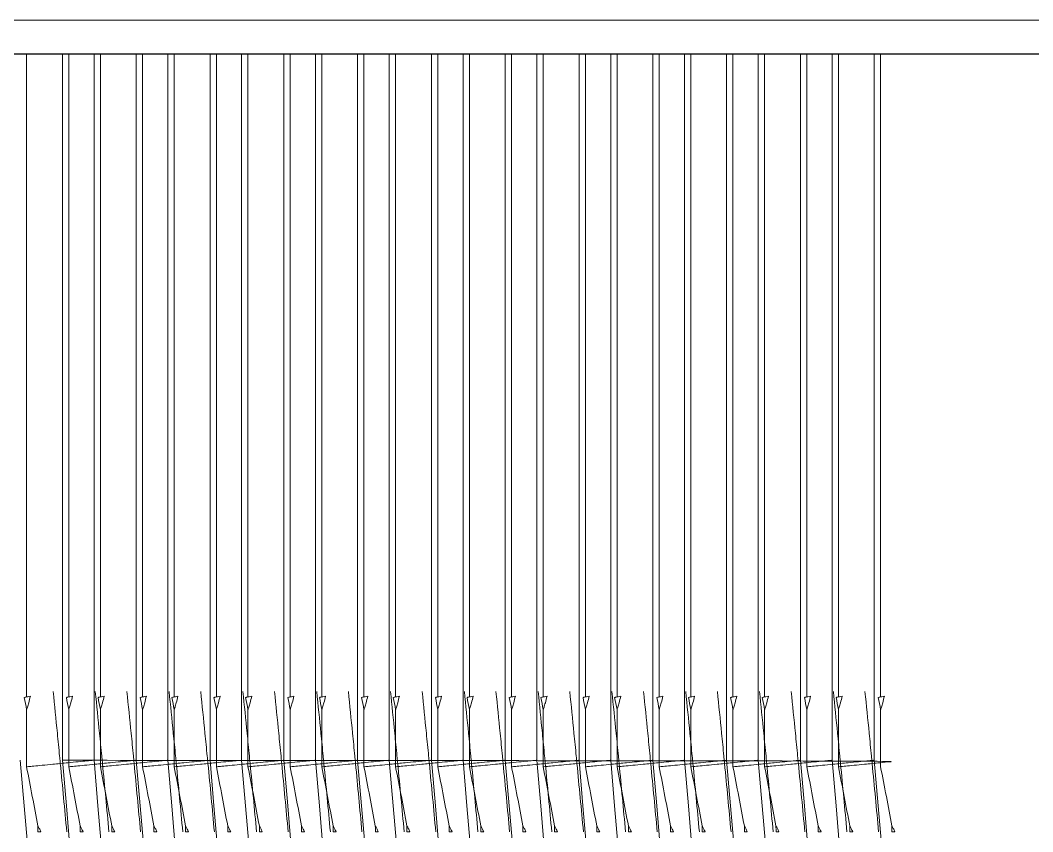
# Model space of a CAD drawing. Header units: millimetres. Extents: x 18217 to 37054, y 415 to 7180.
# Drawn here: x 30288.2 to 30528.3, y 6660.2 to 6852.7 of the extents above; entities that cross this region are included whole.
import ezdxf

# ---------------------------------------------------------------- set-up
doc = ezdxf.new("R2010")
doc.units = ezdxf.units.MM

msp = doc.modelspace()

# ---------------------------------------------------------------- linework, layer by layer
at = {"linetype": 'ByBlock', "lineweight": 9}
for p, q in [((28943.22, 6852.68), (30615.22, 6852.68)), ((29019.22, 6844.68), (30539.22, 6844.68)), ((30289.72, 6692.21), (30289.72, 6844.68)), ((30298.22, 6677.21), (30298.22, 6844.68)), ((30299.72, 6692.21), (30299.72, 6844.68)), ((30305.72, 6677.21), (30305.72, 6844.68)), ((30307.22, 6692.21), (30307.22, 6844.68)), ((30315.72, 6677.21), (30315.72, 6844.68)), ((30317.22, 6692.21), (30317.22, 6844.68)), ((30323.22, 6677.21), (30323.22, 6844.68)), ((30324.72, 6692.21), (30324.72, 6844.68)), ((30333.22, 6677.21), (30333.22, 6844.68)), ((30334.72, 6692.21), (30334.72, 6844.68)), ((30340.72, 6677.21), (30340.72, 6844.68)), ((30342.22, 6692.21), (30342.22, 6844.68)), ((30350.72, 6677.21), (30350.72, 6844.68)), ((30352.22, 6692.21), (30352.22, 6844.68)), ((30358.22, 6677.21), (30358.22, 6844.68)), ((30359.72, 6692.21), (30359.72, 6844.68)), ((30368.22, 6677.21), (30368.22, 6844.68)), ((30369.72, 6692.21), (30369.72, 6844.68)), ((30375.72, 6677.21), (30375.72, 6844.68)), ((30377.22, 6692.21), (30377.22, 6844.68)), ((30385.72, 6677.21), (30385.72, 6844.68)), ((30387.22, 6692.21), (30387.22, 6844.68)), ((30393.22, 6677.21), (30393.22, 6844.68)), ((30394.72, 6692.21), (30394.72, 6844.68)), ((30403.22, 6677.21), (30403.22, 6844.68)), ((30404.72, 6692.21), (30404.72, 6844.68)), ((30410.72, 6677.21), (30410.72, 6844.68)), ((30412.22, 6692.21), (30412.22, 6844.68)), ((30420.72, 6677.21), (30420.72, 6844.68)), ((30422.22, 6692.21), (30422.22, 6844.68)), ((30428.22, 6677.21), (30428.22, 6844.68)), ((30429.72, 6692.21), (30429.72, 6844.68)), ((30438.22, 6677.21), (30438.22, 6844.68)), ((30439.72, 6692.21), (30439.72, 6844.68)), ((30445.72, 6677.21), (30445.72, 6844.68)), ((30447.22, 6692.21), (30447.22, 6844.68)), ((30455.72, 6677.21), (30455.72, 6844.68)), ((30457.22, 6692.21), (30457.22, 6844.68)), ((30463.22, 6677.21), (30463.22, 6844.68)), ((30464.72, 6692.21), (30464.72, 6844.68)), ((30473.22, 6677.21), (30473.22, 6844.68)), ((30474.72, 6692.21), (30474.72, 6844.68)), ((30480.72, 6677.21), (30480.72, 6844.68)), ((30482.22, 6692.21), (30482.22, 6844.68)), ((30490.72, 6677.21), (30490.72, 6844.68)), ((30492.22, 6692.21), (30492.22, 6844.68)), ((30289.72, 6675.66), (30289.72, 6689.25)), ((30299.72, 6675.66), (30299.72, 6689.25)), ((30307.22, 6675.66), (30307.22, 6689.25)), ((30317.22, 6675.66), (30317.22, 6689.25)), ((30324.72, 6675.66), (30324.72, 6689.25)), ((30334.72, 6675.66), (30334.72, 6689.25)), ((30342.22, 6675.66), (30342.22, 6689.25)), ((30352.22, 6675.66), (30352.22, 6689.25)), ((30359.72, 6675.66), (30359.72, 6689.25)), ((30369.72, 6675.66), (30369.72, 6689.25)), ((30377.22, 6675.66), (30377.22, 6689.25)), ((30387.22, 6675.66), (30387.22, 6689.25)), ((30394.72, 6675.66), (30394.72, 6689.25)), ((30404.72, 6675.66), (30404.72, 6689.25)), ((30412.22, 6675.66), (30412.22, 6689.25)), ((30422.22, 6675.66), (30422.22, 6689.25)), ((30429.72, 6675.66), (30429.72, 6689.25)), ((30439.72, 6675.66), (30439.72, 6689.25)), ((30447.22, 6675.66), (30447.22, 6689.25)), ((30457.22, 6675.66), (30457.22, 6689.25)), ((30464.72, 6675.66), (30464.72, 6689.25)), ((30474.72, 6675.66), (30474.72, 6689.25)), ((30482.22, 6675.66), (30482.22, 6689.25)), ((30492.22, 6675.66), (30492.22, 6689.25)), ((30293.12, 6660.25), (30292.42, 6660.25)), ((30303.12, 6660.25), (30302.42, 6660.25)), ((30310.62, 6660.25), (30309.92, 6660.25)), ((30320.62, 6660.25), (30319.92, 6660.25)), ((30328.12, 6660.25), (30327.42, 6660.25)), ((30338.12, 6660.25), (30337.42, 6660.25)), ((30345.62, 6660.25), (30344.92, 6660.25)), ((30355.62, 6660.25), (30354.92, 6660.25)), ((30363.12, 6660.25), (30362.42, 6660.25)), ((30373.12, 6660.25), (30372.42, 6660.25)), ((30380.62, 6660.25), (30379.92, 6660.25)), ((30390.62, 6660.25), (30389.92, 6660.25)), ((30398.12, 6660.25), (30397.42, 6660.25)), ((30408.12, 6660.25), (30407.42, 6660.25)), ((30415.62, 6660.25), (30414.92, 6660.25)), ((30425.62, 6660.25), (30424.92, 6660.25)), ((30433.12, 6660.25), (30432.42, 6660.25)), ((30443.12, 6660.25), (30442.42, 6660.25)), ((30450.62, 6660.25), (30449.92, 6660.25)), ((30460.62, 6660.25), (30459.92, 6660.25)), ((30468.12, 6660.25), (30467.42, 6660.25)), ((30478.12, 6660.25), (30477.42, 6660.25)), ((30485.62, 6660.25), (30484.92, 6660.25)), ((30495.62, 6660.25), (30494.92, 6660.25))]:
    msp.add_line(p, q, dxfattribs=at)
msp.add_line((29019.22, 6844.68), (30539.22, 6844.68))
at = {"linetype": 'ByBlock', "lineweight": 9, "flags": 128}
for points in [[(30290.62, 6692.4), (30290.29, 6692.33), (30290, 6692.27), (30289.75, 6692.22), (30289.54, 6692.17), (30289.37, 6692.14), (30289.25, 6692.11), (30289.18, 6692.1), (30289.16, 6692.09)], [(30300.62, 6692.4), (30300.29, 6692.33), (30300, 6692.27), (30299.75, 6692.22), (30299.54, 6692.17), (30299.37, 6692.14), (30299.25, 6692.11), (30299.18, 6692.1), (30299.16, 6692.09)], [(30308.12, 6692.4), (30307.79, 6692.33), (30307.5, 6692.27), (30307.25, 6692.22), (30307.04, 6692.17), (30306.87, 6692.14), (30306.75, 6692.11), (30306.68, 6692.1), (30306.66, 6692.09)], [(30318.12, 6692.4), (30317.79, 6692.33), (30317.5, 6692.27), (30317.25, 6692.22), (30317.04, 6692.17), (30316.87, 6692.14), (30316.75, 6692.11), (30316.68, 6692.1), (30316.66, 6692.09)], [(30325.62, 6692.4), (30325.29, 6692.33), (30325, 6692.27), (30324.75, 6692.22), (30324.54, 6692.17), (30324.37, 6692.14), (30324.25, 6692.11), (30324.18, 6692.1), (30324.16, 6692.09)], [(30335.62, 6692.4), (30335.29, 6692.33), (30335, 6692.27), (30334.75, 6692.22), (30334.54, 6692.17), (30334.37, 6692.14), (30334.25, 6692.11), (30334.18, 6692.1), (30334.16, 6692.09)], [(30343.12, 6692.4), (30342.79, 6692.33), (30342.5, 6692.27), (30342.25, 6692.22), (30342.04, 6692.17), (30341.87, 6692.14), (30341.75, 6692.11), (30341.68, 6692.1), (30341.66, 6692.09)], [(30353.12, 6692.4), (30352.79, 6692.33), (30352.5, 6692.27), (30352.25, 6692.22), (30352.04, 6692.17), (30351.87, 6692.14), (30351.75, 6692.11), (30351.68, 6692.1), (30351.66, 6692.09)], [(30360.62, 6692.4), (30360.29, 6692.33), (30360, 6692.27), (30359.75, 6692.22), (30359.54, 6692.17), (30359.37, 6692.14), (30359.25, 6692.11), (30359.18, 6692.1), (30359.16, 6692.09)], [(30370.62, 6692.4), (30370.29, 6692.33), (30370, 6692.27), (30369.75, 6692.22), (30369.54, 6692.17), (30369.37, 6692.14), (30369.25, 6692.11), (30369.18, 6692.1), (30369.16, 6692.09)], [(30378.12, 6692.4), (30377.79, 6692.33), (30377.5, 6692.27), (30377.25, 6692.22), (30377.04, 6692.17), (30376.87, 6692.14), (30376.75, 6692.11), (30376.68, 6692.1), (30376.66, 6692.09)], [(30388.12, 6692.4), (30387.79, 6692.33), (30387.5, 6692.27), (30387.25, 6692.22), (30387.04, 6692.17), (30386.87, 6692.14), (30386.75, 6692.11), (30386.68, 6692.1), (30386.66, 6692.09)], [(30395.62, 6692.4), (30395.29, 6692.33), (30395, 6692.27), (30394.75, 6692.22), (30394.54, 6692.17), (30394.37, 6692.14), (30394.25, 6692.11), (30394.18, 6692.1), (30394.16, 6692.09)], [(30405.62, 6692.4), (30405.29, 6692.33), (30405, 6692.27), (30404.75, 6692.22), (30404.54, 6692.17), (30404.37, 6692.14), (30404.25, 6692.11), (30404.18, 6692.1), (30404.16, 6692.09)], [(30413.12, 6692.4), (30412.79, 6692.33), (30412.5, 6692.27), (30412.25, 6692.22), (30412.04, 6692.17), (30411.87, 6692.14), (30411.75, 6692.11), (30411.68, 6692.1), (30411.66, 6692.09)], [(30423.12, 6692.4), (30422.79, 6692.33), (30422.5, 6692.27), (30422.25, 6692.22), (30422.04, 6692.17), (30421.87, 6692.14), (30421.75, 6692.11), (30421.68, 6692.1), (30421.66, 6692.09)], [(30430.62, 6692.4), (30430.29, 6692.33), (30430, 6692.27), (30429.75, 6692.22), (30429.54, 6692.17), (30429.37, 6692.14), (30429.25, 6692.11), (30429.18, 6692.1), (30429.16, 6692.09)], [(30440.62, 6692.4), (30440.29, 6692.33), (30440, 6692.27), (30439.75, 6692.22), (30439.54, 6692.17), (30439.37, 6692.14), (30439.25, 6692.11), (30439.18, 6692.1), (30439.16, 6692.09)], [(30448.12, 6692.4), (30447.79, 6692.33), (30447.5, 6692.27), (30447.25, 6692.22), (30447.04, 6692.17), (30446.87, 6692.14), (30446.75, 6692.11), (30446.68, 6692.1), (30446.66, 6692.09)], [(30458.12, 6692.4), (30457.79, 6692.33), (30457.5, 6692.27), (30457.25, 6692.22), (30457.04, 6692.17), (30456.87, 6692.14), (30456.75, 6692.11), (30456.68, 6692.1), (30456.66, 6692.09)], [(30465.62, 6692.4), (30465.29, 6692.33), (30465, 6692.27), (30464.75, 6692.22), (30464.54, 6692.17), (30464.37, 6692.14), (30464.25, 6692.11), (30464.18, 6692.1), (30464.16, 6692.09)], [(30475.62, 6692.4), (30475.29, 6692.33), (30475, 6692.27), (30474.75, 6692.22), (30474.54, 6692.17), (30474.37, 6692.14), (30474.25, 6692.11), (30474.18, 6692.1), (30474.16, 6692.09)], [(30483.12, 6692.4), (30482.79, 6692.33), (30482.5, 6692.27), (30482.25, 6692.22), (30482.04, 6692.17), (30481.87, 6692.14), (30481.75, 6692.11), (30481.68, 6692.1), (30481.66, 6692.09)], [(30493.12, 6692.4), (30492.79, 6692.33), (30492.5, 6692.27), (30492.25, 6692.22), (30492.04, 6692.17), (30491.87, 6692.14), (30491.75, 6692.11), (30491.68, 6692.1), (30491.66, 6692.09)]]:
    msp.add_lwpolyline(points, dxfattribs=at)
at = {"linetype": 'ByBlock', "lineweight": 9}
for centre, radius, start, end in [((30135.31, 6660.25), 157.11, 10.6376, 11.6955), ((30145.31, 6660.25), 157.11, 10.6376, 11.6955), ((30152.81, 6660.25), 157.11, 10.6376, 11.6955), ((30162.81, 6660.25), 157.11, 10.6376, 11.6955), ((30170.31, 6660.25), 157.11, 10.6376, 11.6955), ((30180.31, 6660.25), 157.11, 10.6376, 11.6955), ((30187.81, 6660.25), 157.11, 10.6376, 11.6955), ((30197.81, 6660.25), 157.11, 10.6376, 11.6955), ((30205.31, 6660.25), 157.11, 10.6376, 11.6955), ((30215.31, 6660.25), 157.11, 10.6376, 11.6955), ((30222.81, 6660.25), 157.11, 10.6376, 11.6955), ((30232.81, 6660.25), 157.11, 10.6376, 11.6955), ((30240.31, 6660.25), 157.11, 10.6376, 11.6955), ((30250.31, 6660.25), 157.11, 10.6376, 11.6955), ((30257.81, 6660.25), 157.11, 10.6376, 11.6955), ((30267.81, 6660.25), 157.11, 10.6376, 11.6955), ((30275.31, 6660.25), 157.11, 10.6376, 11.6955), ((30285.31, 6660.25), 157.11, 10.6376, 11.6955), ((30292.81, 6660.25), 157.11, 10.6376, 11.6955), ((30302.81, 6660.25), 157.11, 10.6376, 11.6955), ((30310.31, 6660.25), 157.11, 10.6376, 11.6955), ((30320.31, 6660.25), 157.11, 10.6376, 11.6955), ((30327.81, 6660.25), 157.11, 10.6376, 11.6955), ((30337.81, 6660.25), 157.11, 10.6376, 11.6955), ((22276.89, 5984.01), 8023.83, 355.043868, 4.956132), ((22294.39, 5984.01), 8023.83, 355.043868, 4.956132), ((22304.39, 5984.01), 8023.83, 355.043868, 4.956132), ((22311.89, 5984.01), 8023.83, 355.043868, 4.956132), ((22321.89, 5984.01), 8023.83, 355.043868, 4.956132), ((22329.39, 5984.01), 8023.83, 355.043868, 4.956132), ((22339.39, 5984.01), 8023.83, 355.043868, 4.956132), ((22346.89, 5984.01), 8023.83, 355.043868, 4.956132), ((22356.89, 5984.01), 8023.83, 355.043868, 4.956132), ((22364.39, 5984.01), 8023.83, 355.043868, 4.956132), ((22374.39, 5984.01), 8023.83, 355.043868, 4.956132), ((22381.89, 5984.01), 8023.83, 355.043868, 4.956132), ((22391.89, 5984.01), 8023.83, 355.043868, 4.956132), ((22399.39, 5984.01), 8023.83, 355.043868, 4.956132), ((22409.39, 5984.01), 8023.83, 355.043868, 4.956132), ((22416.89, 5984.01), 8023.83, 355.043868, 4.956132), ((22426.89, 5984.01), 8023.83, 355.043868, 4.956132), ((22434.39, 5984.01), 8023.83, 355.043868, 4.956132), ((22444.39, 5984.01), 8023.83, 355.043868, 4.956132), ((22451.89, 5984.01), 8023.83, 355.043868, 4.956132), ((22461.89, 5984.01), 8023.83, 355.043868, 4.956132), ((22469.39, 5984.01), 8023.83, 355.043868, 4.956132), ((22479.39, 5984.01), 8023.83, 355.043868, 4.956132), ((22486.89, 5984.01), 8023.83, 355.043868, 4.956132), ((22496.89, 5984.01), 8023.83, 355.043868, 4.956132), ((28720.31, 6367.33), 1599.41, 10.60245, 11.11475), ((28730.31, 6367.33), 1599.41, 10.60245, 11.11475), ((28737.81, 6367.33), 1599.41, 10.60245, 11.11475), ((28747.81, 6367.33), 1599.41, 10.60245, 11.11475), ((28755.31, 6367.33), 1599.41, 10.60245, 11.11475), ((28765.31, 6367.33), 1599.41, 10.60245, 11.11475), ((28772.81, 6367.33), 1599.41, 10.60245, 11.11475), ((28782.81, 6367.33), 1599.41, 10.60245, 11.11475), ((28790.31, 6367.33), 1599.41, 10.60245, 11.11475), ((28800.31, 6367.33), 1599.41, 10.60245, 11.11475), ((28807.81, 6367.33), 1599.41, 10.60245, 11.11475), ((28817.81, 6367.33), 1599.41, 10.60245, 11.11475), ((28825.31, 6367.33), 1599.41, 10.60245, 11.11475), ((28835.31, 6367.33), 1599.41, 10.60245, 11.11475), ((28842.81, 6367.33), 1599.41, 10.60245, 11.11475), ((28852.81, 6367.33), 1599.41, 10.60245, 11.11475), ((28860.31, 6367.33), 1599.41, 10.60245, 11.11475), ((28870.31, 6367.33), 1599.41, 10.60245, 11.11475), ((28877.81, 6367.33), 1599.41, 10.60245, 11.11475), ((28887.81, 6367.33), 1599.41, 10.60245, 11.11475), ((28895.31, 6367.33), 1599.41, 10.60245, 11.11475), ((28905.31, 6367.33), 1599.41, 10.60245, 11.11475), ((28912.81, 6367.33), 1599.41, 10.60245, 11.11475), ((28922.81, 6367.33), 1599.41, 10.60245, 11.11475), ((30135.31, 6660.25), 157.11, 0, 0.4975), ((30145.31, 6660.25), 157.11, 0, 0.4975), ((30152.81, 6660.25), 157.11, 0, 0.4975), ((30162.81, 6660.25), 157.11, 0, 0.4975), ((30170.31, 6660.25), 157.11, 0, 0.4975), ((30180.31, 6660.25), 157.11, 0, 0.4975), ((30187.81, 6660.25), 157.11, 0, 0.4975), ((30197.81, 6660.25), 157.11, 0, 0.4975), ((30205.31, 6660.25), 157.11, 0, 0.4975), ((30215.31, 6660.25), 157.11, 0, 0.4975), ((30222.81, 6660.25), 157.11, 0, 0.4975), ((30232.81, 6660.25), 157.11, 0, 0.4975), ((30240.31, 6660.25), 157.11, 0, 0.4975), ((30250.31, 6660.25), 157.11, 0, 0.4975), ((30257.81, 6660.25), 157.11, 0, 0.4975), ((30267.81, 6660.25), 157.11, 0, 0.4975), ((30275.31, 6660.25), 157.11, 0, 0.4975), ((30285.31, 6660.25), 157.11, 0, 0.4975), ((30292.81, 6660.25), 157.11, 0, 0.4975), ((30302.81, 6660.25), 157.11, 0, 0.4975), ((30310.31, 6660.25), 157.11, 0, 0.4975), ((30320.31, 6660.25), 157.11, 0, 0.4975), ((30327.81, 6660.25), 157.11, 0, 0.4975), ((30337.81, 6660.25), 157.11, 0, 0.4975)]:
    msp.add_arc(centre, radius, start, end, dxfattribs=at)
for points, knots in [([(30297.72, 6676.43), (30297.72, 6676.45), (30297.71, 6676.57), (30297.65, 6677.15), (30297.42, 6679.54), (30296.87, 6685.1), (30296.35, 6690.22), (30296.02, 6693.51)], [0, 0, 0, 0, 0.002372, 0.022291, 0.101955, 0.420619, 1, 1, 1, 1]), ([(30307.72, 6676.43), (30307.72, 6676.45), (30307.71, 6676.57), (30307.65, 6677.15), (30307.42, 6679.54), (30306.87, 6685.1), (30306.35, 6690.22), (30306.02, 6693.51)], [0, 0, 0, 0, 0.002372, 0.022291, 0.101955, 0.42062, 1, 1, 1, 1]), ([(30315.22, 6676.43), (30315.22, 6676.45), (30315.21, 6676.57), (30315.15, 6677.15), (30314.92, 6679.54), (30314.37, 6685.1), (30313.85, 6690.22), (30313.52, 6693.51)], [0, 0, 0, 0, 0.002372, 0.022291, 0.101955, 0.42062, 1, 1, 1, 1]), ([(30325.22, 6676.43), (30325.22, 6676.45), (30325.21, 6676.57), (30325.15, 6677.15), (30324.92, 6679.54), (30324.37, 6685.1), (30323.85, 6690.22), (30323.52, 6693.51)], [0, 0, 0, 0, 0.002372, 0.022291, 0.101955, 0.420619, 1, 1, 1, 1]), ([(30332.72, 6676.43), (30332.72, 6676.45), (30332.71, 6676.57), (30332.65, 6677.15), (30332.42, 6679.54), (30331.87, 6685.1), (30331.35, 6690.22), (30331.02, 6693.51)], [0, 0, 0, 0, 0.002372, 0.022291, 0.101955, 0.420619, 1, 1, 1, 1]), ([(30342.72, 6676.43), (30342.72, 6676.45), (30342.71, 6676.57), (30342.65, 6677.15), (30342.42, 6679.54), (30341.87, 6685.1), (30341.35, 6690.22), (30341.02, 6693.51)], [0, 0, 0, 0, 0.002372, 0.022291, 0.101955, 0.420619, 1, 1, 1, 1]), ([(30350.22, 6676.43), (30350.22, 6676.45), (30350.21, 6676.57), (30350.15, 6677.15), (30349.92, 6679.54), (30349.37, 6685.1), (30348.85, 6690.22), (30348.52, 6693.51)], [0, 0, 0, 0, 0.002372, 0.022291, 0.101955, 0.42062, 1, 1, 1, 1]), ([(30360.22, 6676.43), (30360.22, 6676.45), (30360.21, 6676.57), (30360.15, 6677.15), (30359.92, 6679.54), (30359.37, 6685.1), (30358.85, 6690.22), (30358.52, 6693.51)], [0, 0, 0, 0, 0.002372, 0.022292, 0.101955, 0.42062, 1, 1, 1, 1]), ([(30367.72, 6676.43), (30367.72, 6676.45), (30367.71, 6676.57), (30367.65, 6677.15), (30367.42, 6679.54), (30366.87, 6685.1), (30366.35, 6690.22), (30366.02, 6693.51)], [0, 0, 0, 0, 0.002372, 0.022292, 0.101955, 0.42062, 1, 1, 1, 1]), ([(30377.72, 6676.43), (30377.72, 6676.45), (30377.71, 6676.57), (30377.65, 6677.15), (30377.42, 6679.54), (30376.87, 6685.1), (30376.35, 6690.22), (30376.02, 6693.51)], [0, 0, 0, 0, 0.002372, 0.022291, 0.101955, 0.420619, 1, 1, 1, 1]), ([(30385.22, 6676.43), (30385.22, 6676.45), (30385.21, 6676.57), (30385.15, 6677.15), (30384.92, 6679.54), (30384.37, 6685.1), (30383.85, 6690.22), (30383.52, 6693.51)], [0, 0, 0, 0, 0.002372, 0.022291, 0.101955, 0.420619, 1, 1, 1, 1]), ([(30395.22, 6676.43), (30395.22, 6676.45), (30395.21, 6676.57), (30395.15, 6677.15), (30394.92, 6679.54), (30394.37, 6685.1), (30393.85, 6690.22), (30393.52, 6693.51)], [0, 0, 0, 0, 0.002372, 0.022291, 0.101955, 0.42062, 1, 1, 1, 1]), ([(30402.72, 6676.43), (30402.72, 6676.45), (30402.71, 6676.57), (30402.65, 6677.15), (30402.42, 6679.54), (30401.87, 6685.1), (30401.35, 6690.22), (30401.02, 6693.51)], [0, 0, 0, 0, 0.002372, 0.022291, 0.101955, 0.42062, 1, 1, 1, 1]), ([(30412.72, 6676.43), (30412.72, 6676.45), (30412.71, 6676.57), (30412.65, 6677.15), (30412.42, 6679.54), (30411.87, 6685.1), (30411.35, 6690.22), (30411.02, 6693.51)], [0, 0, 0, 0, 0.002372, 0.022292, 0.101955, 0.42062, 1, 1, 1, 1]), ([(30420.22, 6676.43), (30420.22, 6676.45), (30420.21, 6676.57), (30420.15, 6677.15), (30419.92, 6679.54), (30419.37, 6685.1), (30418.85, 6690.22), (30418.52, 6693.51)], [0, 0, 0, 0, 0.002372, 0.022292, 0.101955, 0.42062, 1, 1, 1, 1]), ([(30430.22, 6676.43), (30430.22, 6676.45), (30430.21, 6676.57), (30430.15, 6677.15), (30429.92, 6679.54), (30429.37, 6685.1), (30428.85, 6690.22), (30428.52, 6693.51)], [0, 0, 0, 0, 0.002372, 0.022291, 0.101955, 0.420619, 1, 1, 1, 1]), ([(30437.72, 6676.43), (30437.72, 6676.45), (30437.71, 6676.57), (30437.65, 6677.15), (30437.42, 6679.54), (30436.87, 6685.1), (30436.35, 6690.22), (30436.02, 6693.51)], [0, 0, 0, 0, 0.002372, 0.022291, 0.101955, 0.420619, 1, 1, 1, 1]), ([(30447.72, 6676.43), (30447.72, 6676.45), (30447.71, 6676.57), (30447.65, 6677.15), (30447.42, 6679.54), (30446.87, 6685.1), (30446.35, 6690.22), (30446.02, 6693.51)], [0, 0, 0, 0, 0.002372, 0.022291, 0.101955, 0.42062, 1, 1, 1, 1]), ([(30455.22, 6676.43), (30455.22, 6676.45), (30455.21, 6676.57), (30455.15, 6677.15), (30454.92, 6679.54), (30454.37, 6685.1), (30453.85, 6690.22), (30453.52, 6693.51)], [0, 0, 0, 0, 0.002372, 0.022291, 0.101955, 0.42062, 1, 1, 1, 1]), ([(30465.22, 6676.43), (30465.22, 6676.45), (30465.21, 6676.57), (30465.15, 6677.15), (30464.92, 6679.54), (30464.37, 6685.1), (30463.85, 6690.22), (30463.52, 6693.51)], [0, 0, 0, 0, 0.002372, 0.022292, 0.101955, 0.42062, 1, 1, 1, 1]), ([(30472.72, 6676.43), (30472.72, 6676.45), (30472.71, 6676.57), (30472.65, 6677.15), (30472.42, 6679.54), (30471.87, 6685.1), (30471.35, 6690.22), (30471.02, 6693.51)], [0, 0, 0, 0, 0.002372, 0.022292, 0.101955, 0.42062, 1, 1, 1, 1]), ([(30482.72, 6676.43), (30482.72, 6676.45), (30482.71, 6676.57), (30482.65, 6677.15), (30482.42, 6679.54), (30481.87, 6685.1), (30481.35, 6690.22), (30481.02, 6693.51)], [0, 0, 0, 0, 0.002372, 0.022291, 0.101955, 0.420619, 1, 1, 1, 1]), ([(30490.22, 6676.43), (30490.22, 6676.45), (30490.21, 6676.57), (30490.15, 6677.15), (30489.92, 6679.54), (30489.37, 6685.1), (30488.85, 6690.22), (30488.52, 6693.51)], [0, 0, 0, 0, 0.002372, 0.022291, 0.101955, 0.420619, 1, 1, 1, 1]), ([(30289.72, 6689.25), (30289.73, 6689.28), (30289.75, 6689.34), (30289.94, 6689.89), (30290.25, 6690.89), (30290.49, 6691.86), (30290.62, 6692.4)], [0, 0, 0, 0, 0.179895, 0.359032, 0.649729, 1, 1, 1, 1]), ([(30299.72, 6689.25), (30299.73, 6689.28), (30299.75, 6689.34), (30299.94, 6689.89), (30300.25, 6690.89), (30300.49, 6691.86), (30300.62, 6692.4)], [0, 0, 0, 0, 0.179895, 0.359032, 0.649724, 1, 1, 1, 1]), ([(30307.22, 6689.25), (30307.23, 6689.28), (30307.25, 6689.34), (30307.44, 6689.89), (30307.75, 6690.89), (30307.99, 6691.86), (30308.12, 6692.4)], [0, 0, 0, 0, 0.179895, 0.359032, 0.649724, 1, 1, 1, 1]), ([(30317.22, 6689.25), (30317.23, 6689.28), (30317.25, 6689.34), (30317.44, 6689.89), (30317.75, 6690.89), (30317.99, 6691.86), (30318.12, 6692.4)], [0, 0, 0, 0, 0.179895, 0.359028, 0.649725, 1, 1, 1, 1]), ([(30324.72, 6689.25), (30324.73, 6689.28), (30324.75, 6689.34), (30324.94, 6689.89), (30325.25, 6690.89), (30325.49, 6691.86), (30325.62, 6692.4)], [0, 0, 0, 0, 0.179895, 0.359028, 0.649725, 1, 1, 1, 1]), ([(30334.72, 6689.25), (30334.73, 6689.28), (30334.75, 6689.34), (30334.94, 6689.89), (30335.25, 6690.89), (30335.49, 6691.86), (30335.62, 6692.4)], [0, 0, 0, 0, 0.179895, 0.359032, 0.649724, 1, 1, 1, 1]), ([(30342.22, 6689.25), (30342.23, 6689.28), (30342.25, 6689.34), (30342.44, 6689.89), (30342.75, 6690.89), (30342.99, 6691.86), (30343.12, 6692.4)], [0, 0, 0, 0, 0.179895, 0.359032, 0.649724, 1, 1, 1, 1]), ([(30352.22, 6689.25), (30352.23, 6689.28), (30352.25, 6689.34), (30352.44, 6689.89), (30352.75, 6690.89), (30352.99, 6691.86), (30353.12, 6692.4)], [0, 0, 0, 0, 0.179895, 0.359032, 0.649724, 1, 1, 1, 1]), ([(30359.72, 6689.25), (30359.73, 6689.28), (30359.75, 6689.34), (30359.94, 6689.89), (30360.25, 6690.89), (30360.49, 6691.86), (30360.62, 6692.4)], [0, 0, 0, 0, 0.179895, 0.359032, 0.649724, 1, 1, 1, 1]), ([(30369.72, 6689.25), (30369.73, 6689.28), (30369.75, 6689.34), (30369.94, 6689.89), (30370.25, 6690.89), (30370.49, 6691.86), (30370.62, 6692.4)], [0, 0, 0, 0, 0.179895, 0.359028, 0.649725, 1, 1, 1, 1]), ([(30377.22, 6689.25), (30377.23, 6689.28), (30377.25, 6689.34), (30377.44, 6689.89), (30377.75, 6690.89), (30377.99, 6691.86), (30378.12, 6692.4)], [0, 0, 0, 0, 0.179895, 0.359028, 0.649725, 1, 1, 1, 1]), ([(30387.22, 6689.25), (30387.23, 6689.28), (30387.25, 6689.34), (30387.44, 6689.89), (30387.75, 6690.89), (30387.99, 6691.86), (30388.12, 6692.4)], [0, 0, 0, 0, 0.179895, 0.359032, 0.649724, 1, 1, 1, 1]), ([(30394.72, 6689.25), (30394.73, 6689.28), (30394.75, 6689.34), (30394.94, 6689.89), (30395.25, 6690.89), (30395.49, 6691.86), (30395.62, 6692.4)], [0, 0, 0, 0, 0.179895, 0.359032, 0.649724, 1, 1, 1, 1]), ([(30404.72, 6689.25), (30404.73, 6689.28), (30404.75, 6689.34), (30404.94, 6689.89), (30405.25, 6690.89), (30405.49, 6691.86), (30405.62, 6692.4)], [0, 0, 0, 0, 0.179895, 0.359032, 0.649724, 1, 1, 1, 1]), ([(30412.22, 6689.25), (30412.23, 6689.28), (30412.25, 6689.34), (30412.44, 6689.89), (30412.75, 6690.89), (30412.99, 6691.86), (30413.12, 6692.4)], [0, 0, 0, 0, 0.179895, 0.359028, 0.649725, 1, 1, 1, 1]), ([(30422.22, 6689.25), (30422.23, 6689.28), (30422.25, 6689.34), (30422.44, 6689.89), (30422.75, 6690.89), (30422.99, 6691.86), (30423.12, 6692.4)], [0, 0, 0, 0, 0.179896, 0.359029, 0.649725, 1, 1, 1, 1]), ([(30429.72, 6689.25), (30429.73, 6689.28), (30429.75, 6689.34), (30429.94, 6689.89), (30430.25, 6690.89), (30430.49, 6691.86), (30430.62, 6692.4)], [0, 0, 0, 0, 0.179896, 0.359029, 0.649725, 1, 1, 1, 1]), ([(30439.72, 6689.25), (30439.73, 6689.28), (30439.75, 6689.34), (30439.94, 6689.89), (30440.25, 6690.89), (30440.49, 6691.86), (30440.62, 6692.4)], [0, 0, 0, 0, 0.179895, 0.359032, 0.649724, 1, 1, 1, 1]), ([(30447.22, 6689.25), (30447.23, 6689.28), (30447.25, 6689.34), (30447.44, 6689.89), (30447.75, 6690.89), (30447.99, 6691.86), (30448.12, 6692.4)], [0, 0, 0, 0, 0.179895, 0.359032, 0.649724, 1, 1, 1, 1]), ([(30457.22, 6689.25), (30457.23, 6689.28), (30457.25, 6689.34), (30457.44, 6689.89), (30457.75, 6690.89), (30457.99, 6691.86), (30458.12, 6692.4)], [0, 0, 0, 0, 0.179895, 0.359028, 0.649725, 1, 1, 1, 1]), ([(30464.72, 6689.25), (30464.73, 6689.28), (30464.75, 6689.34), (30464.94, 6689.89), (30465.25, 6690.89), (30465.49, 6691.86), (30465.62, 6692.4)], [0, 0, 0, 0, 0.179895, 0.359028, 0.649725, 1, 1, 1, 1]), ([(30474.72, 6689.25), (30474.73, 6689.28), (30474.75, 6689.34), (30474.94, 6689.89), (30475.25, 6690.89), (30475.49, 6691.86), (30475.62, 6692.4)], [0, 0, 0, 0, 0.179896, 0.359029, 0.649725, 1, 1, 1, 1]), ([(30482.22, 6689.25), (30482.23, 6689.28), (30482.25, 6689.34), (30482.44, 6689.89), (30482.75, 6690.89), (30482.99, 6691.86), (30483.12, 6692.4)], [0, 0, 0, 0, 0.179894, 0.35903, 0.649726, 1, 1, 1, 1]), ([(30492.22, 6689.25), (30492.23, 6689.28), (30492.25, 6689.34), (30492.44, 6689.89), (30492.75, 6690.89), (30492.99, 6691.86), (30493.12, 6692.4)], [0, 0, 0, 0, 0.179895, 0.359032, 0.649724, 1, 1, 1, 1]), ([(30305.72, 6677.21), (30305.63, 6677.2), (30305.46, 6677.18), (30304.09, 6677.05), (30302.07, 6676.85), (30299.83, 6676.64), (30298.33, 6676.49), (30297.73, 6676.43), (30297.72, 6676.43)], [0, 0, 0, 0, 0.213423, 0.42685, 0.640723, 0.856459, 0.996744, 1, 1, 1, 1]), ([(30298.22, 6677.21), (30298.13, 6677.2), (30297.96, 6677.18), (30496.59, 6677.05), (30494.57, 6676.85), (30492.33, 6676.64), (30490.83, 6676.49), (30490.23, 6676.43), (30490.22, 6676.43)], [0, 0, 0, 0, 0.213423, 0.42685, 0.640723, 0.856459, 0.996744, 1, 1, 1, 1]), ([(30315.72, 6677.21), (30315.63, 6677.2), (30315.46, 6677.18), (30314.09, 6677.05), (30312.07, 6676.85), (30309.83, 6676.64), (30308.33, 6676.49), (30307.73, 6676.43), (30307.72, 6676.43)], [0, 0, 0, 0, 0.213426, 0.426854, 0.640729, 0.856458, 0.996753, 1, 1, 1, 1]), ([(30323.22, 6677.21), (30323.13, 6677.2), (30322.96, 6677.18), (30321.59, 6677.05), (30319.57, 6676.85), (30317.33, 6676.64), (30315.83, 6676.49), (30315.23, 6676.43), (30315.22, 6676.43)], [0, 0, 0, 0, 0.213426, 0.426854, 0.640729, 0.856458, 0.996753, 1, 1, 1, 1]), ([(30333.22, 6677.21), (30333.13, 6677.2), (30332.96, 6677.18), (30331.59, 6677.05), (30329.57, 6676.85), (30327.33, 6676.64), (30325.83, 6676.49), (30325.23, 6676.43), (30325.22, 6676.43)], [0, 0, 0, 0, 0.213423, 0.426849, 0.640722, 0.856449, 0.996744, 1, 1, 1, 1]), ([(30340.72, 6677.21), (30340.63, 6677.2), (30340.46, 6677.18), (30339.09, 6677.05), (30337.07, 6676.85), (30334.83, 6676.64), (30333.33, 6676.49), (30332.73, 6676.43), (30332.72, 6676.43)], [0, 0, 0, 0, 0.213423, 0.42685, 0.640723, 0.856459, 0.996744, 1, 1, 1, 1]), ([(30350.72, 6677.21), (30350.63, 6677.2), (30350.46, 6677.18), (30349.09, 6677.05), (30347.07, 6676.85), (30344.83, 6676.64), (30343.33, 6676.49), (30342.73, 6676.43), (30342.72, 6676.43)], [0, 0, 0, 0, 0.213423, 0.42685, 0.640723, 0.856459, 0.996744, 1, 1, 1, 1]), ([(30358.22, 6677.21), (30358.13, 6677.2), (30357.96, 6677.18), (30356.59, 6677.05), (30354.57, 6676.85), (30352.33, 6676.64), (30350.83, 6676.49), (30350.23, 6676.43), (30350.22, 6676.43)], [0, 0, 0, 0, 0.213423, 0.42685, 0.640723, 0.856459, 0.996744, 1, 1, 1, 1]), ([(30368.22, 6677.21), (30368.13, 6677.2), (30367.96, 6677.18), (30366.59, 6677.05), (30364.57, 6676.85), (30362.33, 6676.64), (30360.83, 6676.49), (30360.23, 6676.43), (30360.22, 6676.43)], [0, 0, 0, 0, 0.213426, 0.426854, 0.640729, 0.856458, 0.996753, 1, 1, 1, 1]), ([(30375.72, 6677.21), (30375.63, 6677.2), (30375.46, 6677.18), (30374.09, 6677.05), (30372.07, 6676.85), (30369.83, 6676.64), (30368.33, 6676.49), (30367.73, 6676.43), (30367.72, 6676.43)], [0, 0, 0, 0, 0.213426, 0.426854, 0.640729, 0.856458, 0.996753, 1, 1, 1, 1]), ([(30385.72, 6677.21), (30385.63, 6677.2), (30385.46, 6677.18), (30384.09, 6677.05), (30382.07, 6676.85), (30379.83, 6676.64), (30378.33, 6676.49), (30377.73, 6676.43), (30377.72, 6676.43)], [0, 0, 0, 0, 0.213423, 0.42685, 0.640723, 0.856459, 0.996744, 1, 1, 1, 1]), ([(30393.22, 6677.21), (30393.13, 6677.2), (30392.96, 6677.18), (30391.59, 6677.05), (30389.57, 6676.85), (30387.33, 6676.64), (30385.83, 6676.49), (30385.23, 6676.43), (30385.22, 6676.43)], [0, 0, 0, 0, 0.213423, 0.42685, 0.640723, 0.856459, 0.996744, 1, 1, 1, 1]), ([(30403.22, 6677.21), (30403.13, 6677.2), (30402.96, 6677.18), (30401.59, 6677.05), (30399.57, 6676.85), (30397.33, 6676.64), (30395.83, 6676.49), (30395.23, 6676.43), (30395.22, 6676.43)], [0, 0, 0, 0, 0.213423, 0.42685, 0.640723, 0.856459, 0.996744, 1, 1, 1, 1]), ([(30410.72, 6677.21), (30410.63, 6677.2), (30410.46, 6677.18), (30409.09, 6677.05), (30407.07, 6676.85), (30404.83, 6676.64), (30403.33, 6676.49), (30402.73, 6676.43), (30402.72, 6676.43)], [0, 0, 0, 0, 0.213423, 0.42685, 0.640731, 0.856458, 0.996744, 1, 1, 1, 1]), ([(30420.72, 6677.21), (30420.63, 6677.2), (30420.46, 6677.18), (30419.09, 6677.05), (30417.07, 6676.85), (30414.83, 6676.64), (30413.33, 6676.49), (30412.73, 6676.43), (30412.72, 6676.43)], [0, 0, 0, 0, 0.213426, 0.426854, 0.640729, 0.856458, 0.996753, 1, 1, 1, 1]), ([(30428.22, 6677.21), (30428.13, 6677.2), (30427.96, 6677.18), (30426.59, 6677.05), (30424.57, 6676.85), (30422.33, 6676.64), (30420.83, 6676.49), (30420.23, 6676.43), (30420.22, 6676.43)], [0, 0, 0, 0, 0.213426, 0.426854, 0.640729, 0.856458, 0.996753, 1, 1, 1, 1]), ([(30438.22, 6677.21), (30438.13, 6677.2), (30437.96, 6677.18), (30436.59, 6677.05), (30434.57, 6676.85), (30432.33, 6676.64), (30430.83, 6676.49), (30430.23, 6676.43), (30430.22, 6676.43)], [0, 0, 0, 0, 0.213423, 0.42685, 0.640723, 0.856459, 0.996744, 1, 1, 1, 1]), ([(30445.72, 6677.21), (30445.63, 6677.2), (30445.46, 6677.18), (30444.09, 6677.05), (30442.07, 6676.85), (30439.83, 6676.64), (30438.33, 6676.49), (30437.73, 6676.43), (30437.72, 6676.43)], [0, 0, 0, 0, 0.213423, 0.42685, 0.640723, 0.856459, 0.996744, 1, 1, 1, 1]), ([(30455.72, 6677.21), (30455.63, 6677.2), (30455.46, 6677.18), (30454.09, 6677.05), (30452.07, 6676.85), (30449.83, 6676.64), (30448.33, 6676.49), (30447.73, 6676.43), (30447.72, 6676.43)], [0, 0, 0, 0, 0.213424, 0.426856, 0.64073, 0.856458, 0.996744, 1, 1, 1, 1]), ([(30463.22, 6677.21), (30463.13, 6677.2), (30462.96, 6677.18), (30461.59, 6677.05), (30459.57, 6676.85), (30457.33, 6676.64), (30455.83, 6676.49), (30455.23, 6676.43), (30455.22, 6676.43)], [0, 0, 0, 0, 0.213426, 0.426854, 0.640729, 0.856458, 0.996744, 1, 1, 1, 1]), ([(30473.22, 6677.21), (30473.13, 6677.2), (30472.96, 6677.18), (30471.59, 6677.05), (30469.57, 6676.85), (30467.33, 6676.64), (30465.83, 6676.49), (30465.23, 6676.43), (30465.22, 6676.43)], [0, 0, 0, 0, 0.213425, 0.426853, 0.640728, 0.856457, 0.996753, 1, 1, 1, 1]), ([(30480.72, 6677.21), (30480.63, 6677.2), (30480.46, 6677.18), (30479.09, 6677.05), (30477.07, 6676.85), (30474.83, 6676.64), (30473.33, 6676.49), (30472.73, 6676.43), (30472.72, 6676.43)], [0, 0, 0, 0, 0.213425, 0.426853, 0.640728, 0.856457, 0.996753, 1, 1, 1, 1]), ([(30490.72, 6677.21), (30490.63, 6677.2), (30490.46, 6677.18), (30489.09, 6677.05), (30487.07, 6676.85), (30484.83, 6676.64), (30483.33, 6676.49), (30482.73, 6676.43), (30482.72, 6676.43)], [0, 0, 0, 0, 0.213423, 0.42685, 0.640723, 0.856459, 0.996744, 1, 1, 1, 1]), ([(30289.72, 6675.66), (30289.81, 6675.66), (30289.98, 6675.68), (30291.35, 6675.81), (30293.37, 6676.01), (30295.61, 6676.23), (30297.11, 6676.37), (30297.71, 6676.43), (30297.72, 6676.43)], [0, 0, 0, 0, 0.213413, 0.42684, 0.640709, 0.856448, 0.996753, 1, 1, 1, 1]), ([(30297.72, 6676.43), (30297.72, 6676.42), (30298.24, 6671.02), (30298.75, 6665.63), (30299.25, 6660.25)], [0, 0, 0, 0, 0.002512, 1, 1, 1, 1]), ([(30299.72, 6675.66), (30299.81, 6675.66), (30299.98, 6675.68), (30301.35, 6675.81), (30303.37, 6676.01), (30305.61, 6676.23), (30307.11, 6676.37), (30307.71, 6676.43), (30307.72, 6676.43)], [0, 0, 0, 0, 0.2134121, 0.4268345, 0.6407094, 0.856439, 0.9967436, 1, 1, 1, 1]), ([(30307.22, 6675.66), (30307.31, 6675.66), (30307.48, 6675.68), (30308.85, 6675.81), (30310.87, 6676.01), (30313.11, 6676.23), (30314.61, 6676.37), (30315.21, 6676.43), (30315.22, 6676.43)], [0, 0, 0, 0, 0.2134121, 0.4268345, 0.6407094, 0.856439, 0.9967436, 1, 1, 1, 1]), ([(30307.72, 6676.43), (30307.72, 6676.42), (30308.24, 6671.02), (30308.75, 6665.63), (30309.25, 6660.25)], [0, 0, 0, 0, 0.002512, 1, 1, 1, 1]), ([(30315.22, 6676.43), (30315.22, 6676.42), (30315.74, 6671.02), (30316.25, 6665.63), (30316.75, 6660.25)], [0, 0, 0, 0, 0.002512, 1, 1, 1, 1]), ([(30317.22, 6675.66), (30317.31, 6675.66), (30317.48, 6675.68), (30318.85, 6675.81), (30320.87, 6676.01), (30323.11, 6676.23), (30324.61, 6676.37), (30325.21, 6676.43), (30325.22, 6676.43)], [0, 0, 0, 0, 0.2134138, 0.4268378, 0.6407074, 0.8564474, 0.996753, 1, 1, 1, 1]), ([(30324.72, 6675.66), (30324.81, 6675.66), (30324.98, 6675.68), (30326.35, 6675.81), (30328.37, 6676.01), (30330.61, 6676.23), (30332.11, 6676.37), (30332.71, 6676.43), (30332.72, 6676.43)], [0, 0, 0, 0, 0.2134138, 0.4268378, 0.6407074, 0.8564474, 0.996753, 1, 1, 1, 1]), ([(30325.22, 6676.43), (30325.22, 6676.42), (30325.76, 6671.03), (30326.25, 6665.63), (30326.75, 6660.25)], [0, 0, 0, 0, 0.002513, 1, 1, 1, 1]), ([(30332.72, 6676.43), (30332.72, 6676.42), (30333.26, 6671.03), (30333.75, 6665.63), (30334.25, 6660.25)], [0, 0, 0, 0, 0.002513, 1, 1, 1, 1]), ([(30334.72, 6675.66), (30334.81, 6675.66), (30334.98, 6675.68), (30336.35, 6675.81), (30338.37, 6676.01), (30340.61, 6676.23), (30342.11, 6676.37), (30342.71, 6676.43), (30342.72, 6676.43)], [0, 0, 0, 0, 0.213413, 0.42684, 0.640709, 0.856448, 0.996753, 1, 1, 1, 1]), ([(30342.22, 6675.66), (30342.31, 6675.66), (30342.48, 6675.68), (30343.85, 6675.81), (30345.87, 6676.01), (30348.11, 6676.23), (30349.61, 6676.37), (30350.21, 6676.43), (30350.22, 6676.43)], [0, 0, 0, 0, 0.213413, 0.42684, 0.640709, 0.856448, 0.996744, 1, 1, 1, 1]), ([(30342.72, 6676.43), (30342.72, 6676.42), (30343.24, 6671.02), (30343.75, 6665.63), (30344.25, 6660.25)], [0, 0, 0, 0, 0.002512, 1, 1, 1, 1]), ([(30350.22, 6676.43), (30350.22, 6676.42), (30350.74, 6671.02), (30351.25, 6665.63), (30351.75, 6660.25)], [0, 0, 0, 0, 0.002512, 1, 1, 1, 1]), ([(30352.22, 6675.66), (30352.31, 6675.66), (30352.48, 6675.68), (30353.85, 6675.81), (30355.87, 6676.01), (30358.11, 6676.23), (30359.61, 6676.37), (30360.21, 6676.43), (30360.22, 6676.43)], [0, 0, 0, 0, 0.2134121, 0.4268345, 0.6407094, 0.856439, 0.9967436, 1, 1, 1, 1]), ([(30359.72, 6675.66), (30359.81, 6675.66), (30359.98, 6675.68), (30361.35, 6675.81), (30363.37, 6676.01), (30365.61, 6676.23), (30367.11, 6676.37), (30367.71, 6676.43), (30367.72, 6676.43)], [0, 0, 0, 0, 0.2134121, 0.4268345, 0.6407094, 0.856439, 0.9967436, 1, 1, 1, 1]), ([(30360.22, 6676.43), (30360.22, 6676.42), (30360.74, 6671.02), (30361.25, 6665.63), (30361.75, 6660.25)], [0, 0, 0, 0, 0.002512, 1, 1, 1, 1]), ([(30367.72, 6676.43), (30367.72, 6676.42), (30368.24, 6671.02), (30368.75, 6665.63), (30369.25, 6660.25)], [0, 0, 0, 0, 0.002512, 1, 1, 1, 1]), ([(30369.72, 6675.66), (30369.81, 6675.66), (30369.98, 6675.68), (30371.35, 6675.81), (30373.37, 6676.01), (30375.61, 6676.23), (30377.11, 6676.37), (30377.71, 6676.43), (30377.72, 6676.43)], [0, 0, 0, 0, 0.2134138, 0.4268378, 0.6407074, 0.8564474, 0.996753, 1, 1, 1, 1]), ([(30377.22, 6675.66), (30377.31, 6675.66), (30377.48, 6675.68), (30378.85, 6675.81), (30380.87, 6676.01), (30383.11, 6676.23), (30384.61, 6676.37), (30385.21, 6676.43), (30385.22, 6676.43)], [0, 0, 0, 0, 0.2134138, 0.4268378, 0.6407074, 0.8564474, 0.996753, 1, 1, 1, 1]), ([(30377.72, 6676.43), (30377.72, 6676.42), (30378.24, 6671.02), (30378.75, 6665.63), (30379.25, 6660.25)], [0, 0, 0, 0, 0.002512, 1, 1, 1, 1]), ([(30385.22, 6676.43), (30385.22, 6676.42), (30385.74, 6671.02), (30386.25, 6665.63), (30386.75, 6660.25)], [0, 0, 0, 0, 0.002512, 1, 1, 1, 1]), ([(30387.22, 6675.66), (30387.31, 6675.66), (30387.48, 6675.68), (30388.85, 6675.81), (30390.87, 6676.01), (30393.11, 6676.23), (30394.61, 6676.37), (30395.21, 6676.43), (30395.22, 6676.43)], [0, 0, 0, 0, 0.213413, 0.42684, 0.640709, 0.856448, 0.996744, 1, 1, 1, 1]), ([(30394.72, 6675.66), (30394.81, 6675.66), (30394.98, 6675.68), (30396.35, 6675.81), (30398.37, 6676.01), (30400.61, 6676.23), (30402.11, 6676.37), (30402.71, 6676.43), (30402.72, 6676.43)], [0, 0, 0, 0, 0.213412, 0.426835, 0.64071, 0.856448, 0.996744, 1, 1, 1, 1]), ([(30395.22, 6676.43), (30395.22, 6676.42), (30395.74, 6671.02), (30396.25, 6665.63), (30396.75, 6660.25)], [0, 0, 0, 0, 0.002512, 1, 1, 1, 1]), ([(30402.72, 6676.43), (30402.72, 6676.42), (30403.24, 6671.02), (30403.75, 6665.63), (30404.25, 6660.25)], [0, 0, 0, 0, 0.002512, 1, 1, 1, 1]), ([(30404.72, 6675.66), (30404.81, 6675.66), (30404.98, 6675.68), (30406.35, 6675.81), (30408.37, 6676.01), (30410.61, 6676.23), (30412.11, 6676.37), (30412.71, 6676.43), (30412.72, 6676.43)], [0, 0, 0, 0, 0.213412, 0.426834, 0.640701, 0.856439, 0.996744, 1, 1, 1, 1]), ([(30412.22, 6675.66), (30412.31, 6675.66), (30412.48, 6675.68), (30413.85, 6675.81), (30415.87, 6676.01), (30418.11, 6676.23), (30419.61, 6676.37), (30420.21, 6676.43), (30420.22, 6676.43)], [0, 0, 0, 0, 0.213412, 0.426834, 0.640701, 0.856439, 0.996744, 1, 1, 1, 1]), ([(30412.72, 6676.43), (30412.72, 6676.42), (30413.24, 6671.02), (30413.75, 6665.63), (30414.25, 6660.25)], [0, 0, 0, 0, 0.002512, 1, 1, 1, 1]), ([(30420.22, 6676.43), (30420.22, 6676.42), (30420.74, 6671.02), (30421.25, 6665.63), (30421.75, 6660.25)], [0, 0, 0, 0, 0.002512, 1, 1, 1, 1]), ([(30422.22, 6675.66), (30422.31, 6675.66), (30422.48, 6675.68), (30423.85, 6675.81), (30425.87, 6676.01), (30428.11, 6676.23), (30429.61, 6676.37), (30430.21, 6676.43), (30430.22, 6676.43)], [0, 0, 0, 0, 0.213415, 0.426839, 0.640708, 0.856448, 0.996753, 1, 1, 1, 1]), ([(30429.72, 6675.66), (30429.81, 6675.66), (30429.98, 6675.68), (30431.35, 6675.81), (30433.37, 6676.01), (30435.61, 6676.23), (30437.11, 6676.37), (30437.71, 6676.43), (30437.72, 6676.43)], [0, 0, 0, 0, 0.213415, 0.426839, 0.640708, 0.856448, 0.996753, 1, 1, 1, 1]), ([(30430.22, 6676.43), (30430.22, 6676.42), (30430.74, 6671.02), (30431.25, 6665.63), (30431.75, 6660.25)], [0, 0, 0, 0, 0.002512, 1, 1, 1, 1]), ([(30437.72, 6676.43), (30437.72, 6676.42), (30438.24, 6671.02), (30438.75, 6665.63), (30439.25, 6660.25)], [0, 0, 0, 0, 0.002512, 1, 1, 1, 1]), ([(30439.72, 6675.66), (30439.81, 6675.66), (30439.98, 6675.68), (30441.35, 6675.81), (30443.37, 6676.01), (30445.61, 6676.23), (30447.11, 6676.37), (30447.71, 6676.43), (30447.72, 6676.43)], [0, 0, 0, 0, 0.2134121, 0.4268345, 0.6407094, 0.856439, 0.9967436, 1, 1, 1, 1]), ([(30447.22, 6675.66), (30447.31, 6675.66), (30447.48, 6675.68), (30448.85, 6675.81), (30450.87, 6676.01), (30453.11, 6676.23), (30454.61, 6676.37), (30455.21, 6676.43), (30455.22, 6676.43)], [0, 0, 0, 0, 0.2134121, 0.4268345, 0.6407094, 0.856439, 0.9967436, 1, 1, 1, 1]), ([(30447.72, 6676.43), (30447.72, 6676.42), (30448.24, 6671.02), (30448.75, 6665.63), (30449.25, 6660.25)], [0, 0, 0, 0, 0.002512, 1, 1, 1, 1]), ([(30455.22, 6676.43), (30455.22, 6676.42), (30455.74, 6671.02), (30456.25, 6665.63), (30456.75, 6660.25)], [0, 0, 0, 0, 0.002512, 1, 1, 1, 1]), ([(30457.22, 6675.66), (30457.31, 6675.66), (30457.48, 6675.68), (30458.85, 6675.81), (30460.87, 6676.01), (30463.11, 6676.23), (30464.61, 6676.37), (30465.21, 6676.43), (30465.22, 6676.43)], [0, 0, 0, 0, 0.213412, 0.426834, 0.640701, 0.856439, 0.996744, 1, 1, 1, 1]), ([(30464.72, 6675.66), (30464.81, 6675.66), (30464.98, 6675.68), (30466.35, 6675.81), (30468.37, 6676.01), (30470.61, 6676.23), (30472.11, 6676.37), (30472.71, 6676.43), (30472.72, 6676.43)], [0, 0, 0, 0, 0.213412, 0.426834, 0.640701, 0.856439, 0.996744, 1, 1, 1, 1]), ([(30465.22, 6676.43), (30465.22, 6676.42), (30465.74, 6671.02), (30466.25, 6665.63), (30466.75, 6660.25)], [0, 0, 0, 0, 0.002512, 1, 1, 1, 1]), ([(30472.72, 6676.43), (30472.72, 6676.42), (30473.24, 6671.02), (30473.75, 6665.63), (30474.25, 6660.25)], [0, 0, 0, 0, 0.002512, 1, 1, 1, 1]), ([(30474.72, 6675.66), (30474.81, 6675.66), (30474.98, 6675.68), (30476.35, 6675.81), (30478.37, 6676.01), (30480.61, 6676.23), (30482.11, 6676.37), (30482.71, 6676.43), (30482.72, 6676.43)], [0, 0, 0, 0, 0.213413, 0.42684, 0.640709, 0.856448, 0.996753, 1, 1, 1, 1]), ([(30482.22, 6675.66), (30482.31, 6675.66), (30482.48, 6675.68), (30483.85, 6675.81), (30485.87, 6676.01), (30488.11, 6676.23), (30489.61, 6676.37), (30490.21, 6676.43), (30490.22, 6676.43)], [0, 0, 0, 0, 0.213413, 0.42684, 0.640709, 0.856448, 0.996753, 1, 1, 1, 1]), ([(30482.72, 6676.43), (30482.72, 6676.42), (30483.24, 6671.02), (30483.75, 6665.63), (30484.25, 6660.25)], [0, 0, 0, 0, 0.002512, 1, 1, 1, 1]), ([(30490.22, 6676.43), (30490.22, 6676.42), (30490.74, 6671.02), (30491.25, 6665.63), (30491.75, 6660.25)], [0, 0, 0, 0, 0.002512, 1, 1, 1, 1]), ([(30293.12, 6660.25), (30292.99, 6660.51), (30292.72, 6661.05), (30292.46, 6661.53), (30292.43, 6661.59), (30292.41, 6661.61)], [0, 0, 0, 0, 0.375144, 0.753664, 1, 1, 1, 1]), ([(30303.12, 6660.25), (30302.99, 6660.51), (30302.72, 6661.05), (30302.46, 6661.53), (30302.43, 6661.59), (30302.41, 6661.61)], [0, 0, 0, 0, 0.375144, 0.753664, 1, 1, 1, 1]), ([(30310.62, 6660.25), (30310.49, 6660.51), (30310.22, 6661.05), (30309.96, 6661.53), (30309.93, 6661.59), (30309.91, 6661.61)], [0, 0, 0, 0, 0.375144, 0.753664, 1, 1, 1, 1]), ([(30320.62, 6660.25), (30320.49, 6660.51), (30320.22, 6661.05), (30319.96, 6661.53), (30319.93, 6661.59), (30319.91, 6661.61)], [0, 0, 0, 0, 0.375136, 0.753659, 1, 1, 1, 1]), ([(30328.12, 6660.25), (30327.99, 6660.51), (30327.72, 6661.05), (30327.46, 6661.53), (30327.43, 6661.59), (30327.41, 6661.61)], [0, 0, 0, 0, 0.375147, 0.75366, 1, 1, 1, 1]), ([(30338.12, 6660.25), (30337.99, 6660.51), (30337.72, 6661.05), (30337.46, 6661.53), (30337.43, 6661.59), (30337.41, 6661.61)], [0, 0, 0, 0, 0.375144, 0.753664, 1, 1, 1, 1]), ([(30345.62, 6660.25), (30345.49, 6660.51), (30345.22, 6661.05), (30344.96, 6661.53), (30344.93, 6661.59), (30344.91, 6661.61)], [0, 0, 0, 0, 0.375144, 0.753664, 1, 1, 1, 1]), ([(30355.62, 6660.25), (30355.49, 6660.51), (30355.22, 6661.05), (30354.96, 6661.53), (30354.93, 6661.59), (30354.91, 6661.61)], [0, 0, 0, 0, 0.3751434, 0.753662, 1, 1, 1, 1]), ([(30363.12, 6660.25), (30362.99, 6660.51), (30362.72, 6661.05), (30362.46, 6661.53), (30362.43, 6661.59), (30362.41, 6661.61)], [0, 0, 0, 0, 0.3751434, 0.753662, 1, 1, 1, 1]), ([(30373.12, 6660.25), (30372.99, 6660.51), (30372.72, 6661.05), (30372.46, 6661.53), (30372.43, 6661.59), (30372.41, 6661.61)], [0, 0, 0, 0, 0.375144, 0.753664, 1, 1, 1, 1]), ([(30380.62, 6660.25), (30380.49, 6660.51), (30380.22, 6661.05), (30379.96, 6661.53), (30379.93, 6661.59), (30379.91, 6661.61)], [0, 0, 0, 0, 0.375144, 0.753664, 1, 1, 1, 1]), ([(30390.62, 6660.25), (30390.49, 6660.51), (30390.22, 6661.05), (30389.96, 6661.53), (30389.93, 6661.59), (30389.91, 6661.61)], [0, 0, 0, 0, 0.375144, 0.753664, 1, 1, 1, 1]), ([(30398.12, 6660.25), (30397.99, 6660.51), (30397.72, 6661.05), (30397.46, 6661.53), (30397.43, 6661.59), (30397.41, 6661.61)], [0, 0, 0, 0, 0.375144, 0.753664, 1, 1, 1, 1]), ([(30408.12, 6660.25), (30407.99, 6660.51), (30407.72, 6661.05), (30407.46, 6661.53), (30407.43, 6661.59), (30407.41, 6661.61)], [0, 0, 0, 0, 0.375136, 0.753659, 1, 1, 1, 1]), ([(30415.62, 6660.25), (30415.49, 6660.51), (30415.22, 6661.05), (30414.96, 6661.53), (30414.93, 6661.59), (30414.91, 6661.61)], [0, 0, 0, 0, 0.375136, 0.753659, 1, 1, 1, 1]), ([(30425.62, 6660.25), (30425.49, 6660.51), (30425.22, 6661.05), (30424.96, 6661.53), (30424.93, 6661.59), (30424.91, 6661.61)], [0, 0, 0, 0, 0.375144, 0.753664, 1, 1, 1, 1]), ([(30433.12, 6660.25), (30432.99, 6660.51), (30432.72, 6661.05), (30432.46, 6661.53), (30432.43, 6661.59), (30432.41, 6661.61)], [0, 0, 0, 0, 0.375144, 0.753664, 1, 1, 1, 1]), ([(30443.12, 6660.25), (30442.99, 6660.51), (30442.72, 6661.05), (30442.46, 6661.53), (30442.43, 6661.59), (30442.41, 6661.61)], [0, 0, 0, 0, 0.375144, 0.753664, 1, 1, 1, 1]), ([(30450.62, 6660.25), (30450.49, 6660.51), (30450.22, 6661.05), (30449.96, 6661.53), (30449.93, 6661.59), (30449.91, 6661.61)], [0, 0, 0, 0, 0.375144, 0.753664, 1, 1, 1, 1]), ([(30460.62, 6660.25), (30460.49, 6660.51), (30460.22, 6661.05), (30459.96, 6661.53), (30459.93, 6661.59), (30459.91, 6661.61)], [0, 0, 0, 0, 0.375136, 0.753659, 1, 1, 1, 1]), ([(30468.12, 6660.25), (30467.99, 6660.51), (30467.72, 6661.05), (30467.46, 6661.53), (30467.43, 6661.59), (30467.41, 6661.61)], [0, 0, 0, 0, 0.375136, 0.753659, 1, 1, 1, 1]), ([(30478.12, 6660.25), (30477.99, 6660.51), (30477.72, 6661.05), (30477.46, 6661.53), (30477.43, 6661.59), (30477.41, 6661.61)], [0, 0, 0, 0, 0.375144, 0.753664, 1, 1, 1, 1]), ([(30485.62, 6660.25), (30485.49, 6660.51), (30485.22, 6661.05), (30484.96, 6661.53), (30484.93, 6661.59), (30484.91, 6661.61)], [0, 0, 0, 0, 0.375144, 0.753664, 1, 1, 1, 1]), ([(30495.62, 6660.25), (30495.49, 6660.51), (30495.22, 6661.05), (30494.96, 6661.53), (30494.93, 6661.59), (30494.91, 6661.61)], [0, 0, 0, 0, 0.375144, 0.753664, 1, 1, 1, 1])]:
    msp.add_open_spline(points, degree=3, knots=knots, dxfattribs=at)

doc.saveas('drawing.dxf')
